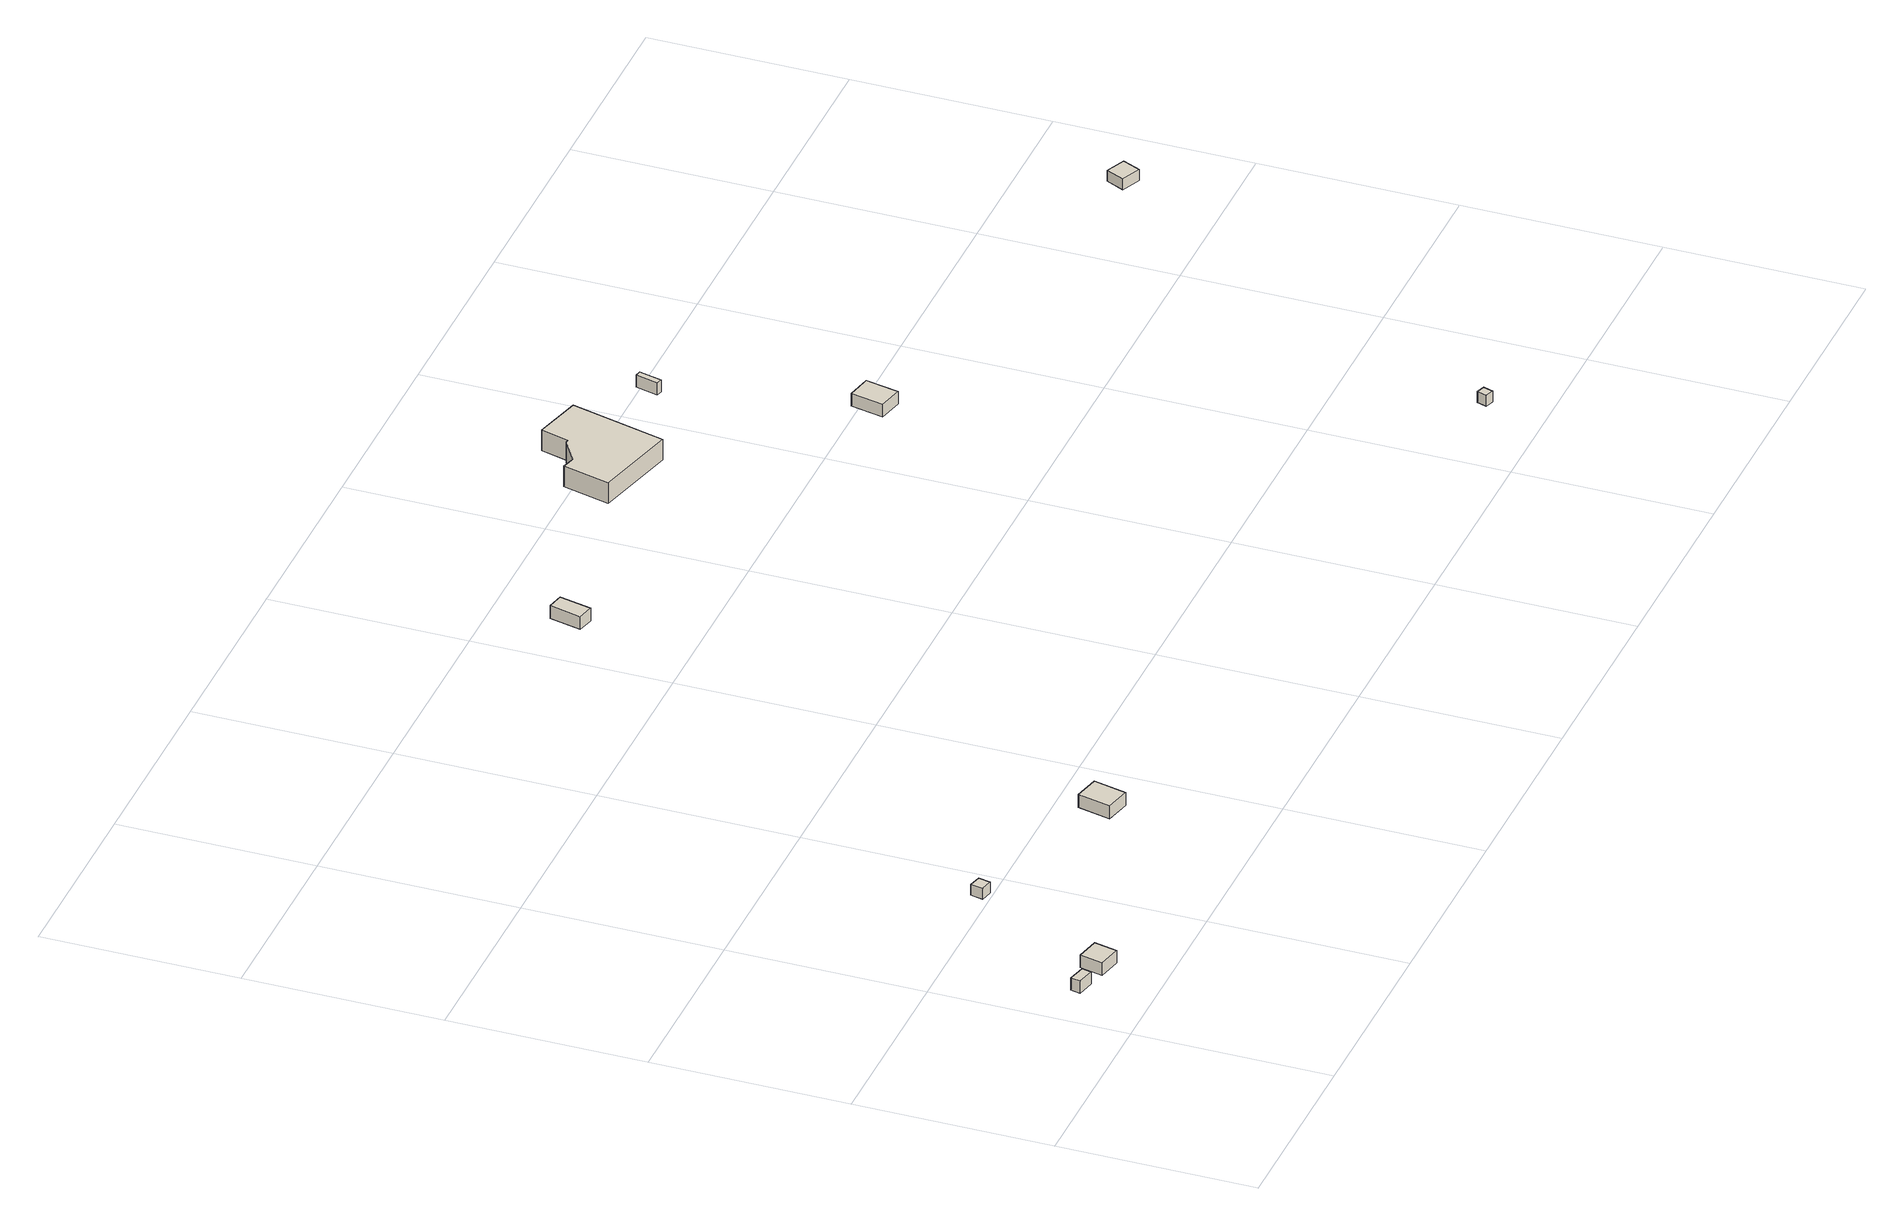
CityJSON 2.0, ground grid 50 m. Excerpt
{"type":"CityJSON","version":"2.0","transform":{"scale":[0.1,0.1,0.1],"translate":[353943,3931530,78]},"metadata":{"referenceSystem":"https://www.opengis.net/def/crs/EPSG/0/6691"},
"CityObjects":{
"building1":{"type":"Building","attributes":{"measuredHeight":3.5,"BuildingIDAttribute.prefecture":"14","BuildingIDAttribute.city":"14153","BuildingDetailAttribute.surveyYear":2015},"geometry":[{"type":"Solid","lod":"1","boundaries":[[[[0,1,2,3]],[[2,4,5,3]],[[1,6,4,2]],[[0,7,6,1]],[[3,5,7,0]],[[4,6,7,5]]]]}]},
"building2":{"type":"Building","attributes":{"measuredHeight":3.7,"BuildingIDAttribute.prefecture":"14","BuildingIDAttribute.city":"14153","BuildingDetailAttribute.surveyYear":2015},"geometry":[{"type":"Solid","lod":"1","boundaries":[[[[8,9,10,11]],[[10,12,13,11]],[[9,14,12,10]],[[8,15,14,9]],[[11,13,15,8]],[[12,14,15,13]]]]}]},
"building3":{"type":"Building","attributes":{"BuildingIDAttribute.prefecture":"14","BuildingIDAttribute.city":"14153","BuildingDetailAttribute.surveyYear":2015},"geometry":[{"type":"Solid","lod":"1","boundaries":[[[[16,17,18,19]],[[18,20,21,19]],[[17,22,20,18]],[[16,23,22,17]],[[19,21,23,16]],[[20,22,23,21]]]]}]},
"building4":{"type":"Building","attributes":{"usage":"421","measuredHeight":4.2,"storeysAboveGround":1,"BuildingIDAttribute.prefecture":"14","BuildingIDAttribute.city":"14153","BuildingDetailAttribute.totalFloorArea":57.77,"BuildingDetailAttribute.buildingFootprintArea":57.77,"BuildingDetailAttribute.buildingStructureType":"610","BuildingDetailAttribute.buildingStructureOrgType":"2","BuildingDetailAttribute.orgUsage":"120","BuildingDetailAttribute.surveyYear":2015},"geometry":[{"type":"Solid","lod":"1","boundaries":[[[[24,25,26,27]],[[26,28,29,27]],[[25,30,28,26]],[[24,31,30,25]],[[27,29,31,24]],[[28,30,31,29]]]]}]},
"building5":{"type":"Building","attributes":{"usage":"421","measuredHeight":4.1,"storeysAboveGround":1,"BuildingIDAttribute.prefecture":"14","BuildingIDAttribute.city":"14153","BuildingDetailAttribute.totalFloorArea":36.2,"BuildingDetailAttribute.buildingFootprintArea":36.2,"BuildingDetailAttribute.buildingStructureType":"610","BuildingDetailAttribute.buildingStructureOrgType":"2","BuildingDetailAttribute.orgUsage":"120","BuildingDetailAttribute.surveyYear":2015},"geometry":[{"type":"Solid","lod":"1","boundaries":[[[[32,33,34,35]],[[34,36,37,35]],[[33,38,36,34]],[[32,39,38,33]],[[35,37,39,32]],[[36,38,39,37]]]]}]},
"building6":{"type":"Building","attributes":{"usage":"421","measuredHeight":6.9,"storeysAboveGround":1,"BuildingIDAttribute.prefecture":"14","BuildingIDAttribute.city":"14153","BuildingDetailAttribute.totalFloorArea":454.38,"BuildingDetailAttribute.buildingFootprintArea":454.38,"BuildingDetailAttribute.buildingStructureType":"610","BuildingDetailAttribute.buildingStructureOrgType":"2","BuildingDetailAttribute.orgUsage":"120","BuildingDetailAttribute.surveyYear":2015},"geometry":[{"type":"Solid","lod":"1","boundaries":[[[[40,41,42,43,44,45,46,47]],[[46,48,49,47]],[[45,50,48,46]],[[44,51,50,45]],[[43,52,51,44]],[[42,53,52,43]],[[41,54,53,42]],[[40,55,54,41]],[[47,49,55,40]],[[48,50,51,52,53,54,55,49]]]]}]},
"building7":{"type":"Building","attributes":{"BuildingIDAttribute.prefecture":"14","BuildingIDAttribute.city":"14153","BuildingDetailAttribute.surveyYear":2015},"geometry":[{"type":"Solid","lod":"1","boundaries":[[[[56,57,58,59]],[[58,60,61,59]],[[57,62,60,58]],[[56,63,62,57]],[[59,61,63,56]],[[60,62,63,61]]]]}]},
"building8":{"type":"Building","attributes":{"usage":"421","measuredHeight":4.1,"storeysAboveGround":1,"BuildingIDAttribute.prefecture":"14","BuildingIDAttribute.city":"14153","BuildingDetailAttribute.totalFloorArea":55.78,"BuildingDetailAttribute.buildingFootprintArea":55.78,"BuildingDetailAttribute.buildingStructureType":"610","BuildingDetailAttribute.buildingStructureOrgType":"2","BuildingDetailAttribute.orgUsage":"120","BuildingDetailAttribute.surveyYear":2015},"geometry":[{"type":"Solid","lod":"1","boundaries":[[[[64,65,66,67]],[[66,68,69,67]],[[65,70,68,66]],[[64,71,70,65]],[[67,69,71,64]],[[68,70,71,69]]]]}]},
"building9":{"type":"Building","attributes":{"measuredHeight":3.6,"BuildingIDAttribute.prefecture":"14","BuildingIDAttribute.city":"14153","BuildingDetailAttribute.surveyYear":2015},"geometry":[{"type":"Solid","lod":"1","boundaries":[[[[72,73,74,75]],[[74,76,77,75]],[[73,78,76,74]],[[72,79,78,73]],[[75,77,79,72]],[[76,78,79,77]]]]}]},
"building10":{"type":"Building","attributes":{"usage":"421","storeysAboveGround":1,"BuildingIDAttribute.prefecture":"14","BuildingIDAttribute.city":"14153","BuildingDetailAttribute.totalFloorArea":24.18,"BuildingDetailAttribute.buildingFootprintArea":24.18,"BuildingDetailAttribute.buildingStructureType":"610","BuildingDetailAttribute.buildingStructureOrgType":"2","BuildingDetailAttribute.orgUsage":"120","BuildingDetailAttribute.surveyYear":2015},"geometry":[{"type":"Solid","lod":"1","boundaries":[[[[80,81,82,83]],[[82,84,85,83]],[[81,86,84,82]],[[80,87,86,81]],[[83,85,87,80]],[[84,86,87,85]]]]}]}
},
"vertices":[
[49,116,89],[4,126,89],[10,151,89],[55,140,89],[10,151,123],[55,140,123],[4,126,123],[49,116,123],
[96,106,86],[109,165,86],[169,152,86],[156,93,86],[169,152,121],[156,93,121],[109,165,121],[96,106,121],
[300,476,84],[307,508,84],[338,500,84],[331,469,84],[338,500,114],[331,469,114],[307,508,114],[300,476,114],
[844,444,8],[909,429,8],[889,345,8],[824,360,8],[889,345,44],[824,360,44],[909,429,44],[844,444,44],
[1135,1852,23],[1177,1843,23],[1158,1760,23],[1116,1770,23],[1158,1760,58],[1116,1770,58],[1177,1843,58],[1135,1852,58],
[1847,1841,21],[1632,1895,21],[1663,2015,21],[1696,2006,21],[1759,2045,21],[1767,2044,21],[1786,2116,21],[1909,2084,21],[1786,2116,78],[1909,2084,78],[1767,2044,78],[1759,2045,78],[1696,2006,78],[1663,2015,78],[1632,1895,78],[1847,1841,78],
[2392,4,269],[2370,11,269],[2378,36,269],[2400,29,269],[2378,36,299],[2400,29,299],[2370,11,299],[2392,4,299],
[2214,1514,18],[2277,1501,18],[2259,1416,18],[2196,1430,18],[2259,1416,53],[2196,1430,53],[2277,1501,53],[2214,1514,53],
[2122,2000,23],[2108,1942,23],[2093,1946,23],[2107,2003,23],[2093,1946,57],[2107,2003,57],[2108,1942,57],[2122,2000,57],
[3149,1155,144],[3099,1177,144],[3120,1224,144],[3170,1202,144],[3120,1224,174],[3170,1202,174],[3099,1177,174],[3149,1155,174]
]}
